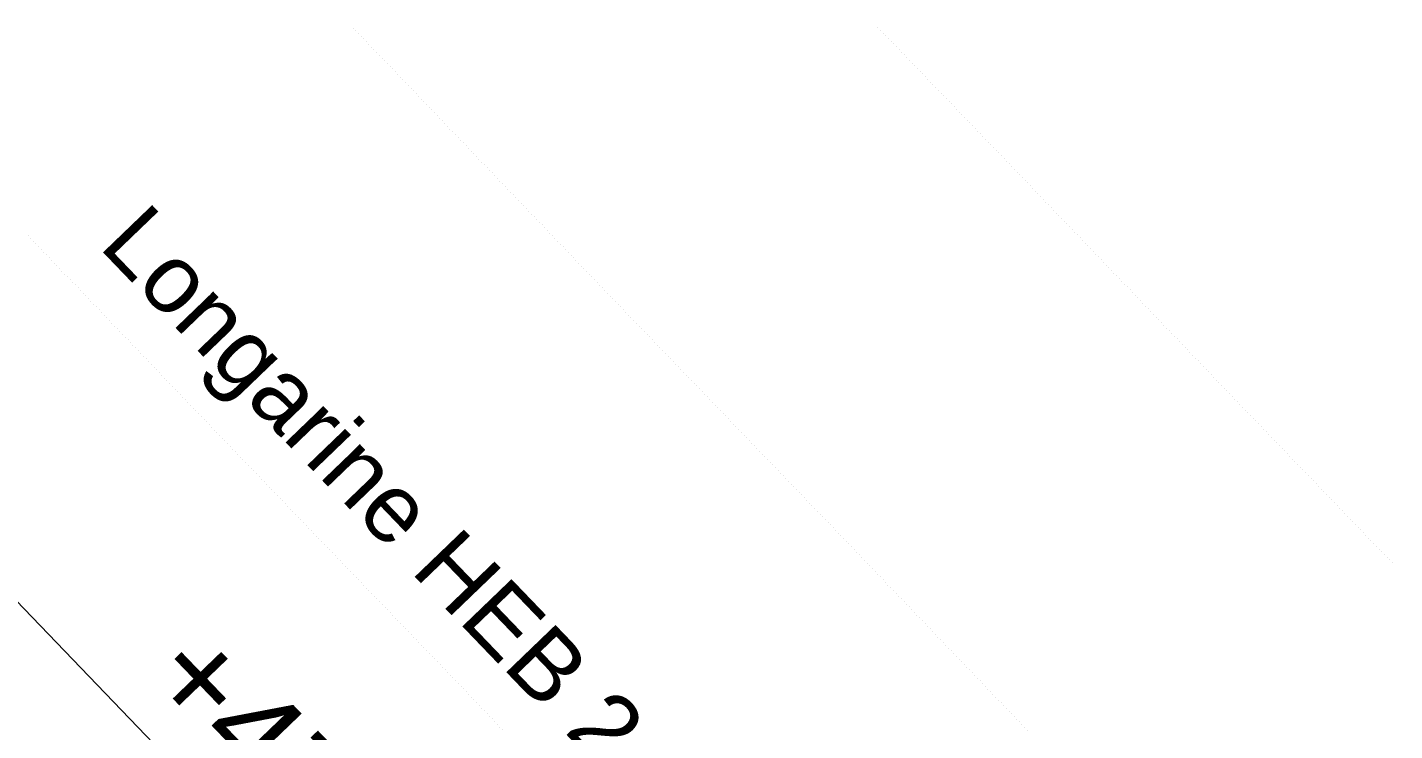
# Model space of a CAD drawing. Header units: metres. Extents: x 2687650.8 to 2687727.1, y 1234407.3 to 1234484.3.
# Drawn here: x 2687688.51 to 2687692.123, y 1234470.332 to 1234472.188 of the extents above; entities that cross this region are included whole.
import ezdxf

# ---------------------------------------------------------------- set-up
doc = ezdxf.new("R2010")
doc.units = ezdxf.units.M
doc.layers.add('PDF_E_Schnitte_1_50', color=7, linetype='Continuous', true_color=0x7f7f7f)
doc.layers.add('PDF_Ebene 2', color=7, linetype='Continuous')
doc.layers.add('PDF_Text', color=7, linetype='Continuous')
doc.styles.add('PDF Arial', font='arial.ttf')

# ---------------------------------------------------------------- blocks, each defined once
blk = doc.blocks.new('A$C1c84ec86')
at = {"layer": 'PDF_E_Schnitte_1_50', "lineweight": 18}
blk.add_lwpolyline([(1171.6, 3917.38), (1673.47, 3917.38), (1673.47, 3889.23)], dxfattribs=at)
at = {"layer": 'PDF_Ebene 2', "lineweight": 20}
for points in [[(1415.65, 4186.42), (1415.65, 4186.42)], [(1416.71, 4186.42), (1416.71, 4186.42)], [(1417.77, 4186.42), (1417.77, 4186.42)], [(1418.62, 4186.42), (1418.62, 4186.42)], [(1419.67, 4186.42), (1419.67, 4186.42)], [(1420.73, 4186.42), (1420.73, 4186.42)], [(1421.58, 4186.42), (1421.58, 4186.42)], [(1422.64, 4186.42), (1422.64, 4186.42)], [(1423.7, 4186.42), (1423.7, 4186.42)], [(1424.75, 4186.42), (1424.75, 4186.42)], [(1425.6, 4186.42), (1425.6, 4186.42)], [(1426.66, 4186.42), (1426.66, 4186.42)], [(1427.72, 4186.42), (1427.72, 4186.42)], [(1428.78, 4186.42), (1428.78, 4186.42)], [(1429.62, 4186.42), (1429.62, 4186.42)], [(1430.68, 4186.42), (1430.68, 4186.42)], [(1431.74, 4186.42), (1431.74, 4186.42)], [(1432.59, 4186.42), (1432.59, 4186.42)], [(1433.64, 4186.42), (1433.64, 4186.42)], [(1434.7, 4186.42), (1434.7, 4186.42)], [(1435.76, 4186.42), (1435.76, 4186.42)], [(1436.61, 4186.42), (1436.61, 4186.42)], [(1437.67, 4186.42), (1437.67, 4186.42)], [(1438.72, 4186.42), (1438.72, 4186.42)], [(1439.78, 4186.42), (1439.78, 4186.42)], [(1440.63, 4186.42), (1440.63, 4186.42)], [(1441.69, 4186.42), (1441.69, 4186.42)], [(1442.75, 4186.42), (1442.75, 4186.42)], [(1443.59, 4186.42), (1443.59, 4186.42)], [(1444.65, 4186.42), (1444.65, 4186.42)], [(1445.71, 4186.42), (1445.71, 4186.42)], [(1446.77, 4186.42), (1446.77, 4186.42)], [(1447.61, 4186.42), (1447.61, 4186.42)], [(1448.67, 4186.42), (1448.67, 4186.42)], [(1449.73, 4186.42), (1449.73, 4186.42)], [(1450.58, 4186.42), (1450.58, 4186.42)], [(1451.64, 4186.42), (1451.64, 4186.42)], [(1452.69, 4186.42), (1452.69, 4186.42)], [(1453.75, 4186.42), (1453.75, 4186.42)], [(1454.6, 4186.42), (1454.6, 4186.42)], [(1455.66, 4186.42), (1455.66, 4186.42)], [(1456.72, 4186.42), (1456.72, 4186.42)], [(1457.77, 4186.42), (1457.77, 4186.42)], [(1458.62, 4186.42), (1458.62, 4186.42)], [(1459.68, 4186.42), (1459.68, 4186.42)], [(1460.74, 4186.42), (1460.74, 4186.42)], [(1461.58, 4186.42), (1461.58, 4186.42)], [(1462.64, 4186.42), (1462.64, 4186.42)], [(1463.7, 4186.42), (1463.7, 4186.42)], [(1464.76, 4186.42), (1464.76, 4186.42)], [(1465.61, 4186.42), (1465.61, 4186.42)], [(1466.66, 4186.42), (1466.66, 4186.42)], [(1467.72, 4186.42), (1467.72, 4186.42)], [(1468.78, 4186.42), (1468.78, 4186.42)], [(1469.63, 4186.42), (1469.63, 4186.42)], [(1470.69, 4186.42), (1470.69, 4186.42)], [(1471.74, 4186.42), (1471.74, 4186.42)], [(1472.59, 4186.42), (1472.59, 4186.42)], [(1473.65, 4186.42), (1473.65, 4186.42)], [(1474.71, 4186.42), (1474.71, 4186.42)], [(1475.77, 4186.42), (1475.77, 4186.42)], [(1476.61, 4186.42), (1476.61, 4186.42)], [(1477.67, 4186.42), (1477.67, 4186.42)], [(1478.73, 4186.42), (1478.73, 4186.42)], [(1479.58, 4186.42), (1479.58, 4186.42)], [(1480.63, 4186.42), (1480.63, 4186.42)], [(1481.69, 4186.42), (1481.69, 4186.42)], [(1482.75, 4186.42), (1482.75, 4186.42)], [(1483.6, 4186.42), (1483.6, 4186.42)], [(1484.66, 4186.42), (1484.66, 4186.42)], [(1485.71, 4186.42), (1485.71, 4186.42)], [(1486.77, 4186.42), (1486.77, 4186.42)], [(1487.62, 4186.42), (1487.62, 4186.42)], [(1488.68, 4186.42), (1488.68, 4186.42)], [(1489.74, 4186.42), (1489.74, 4186.42)], [(1490.58, 4186.42), (1490.58, 4186.42)], [(1491.64, 4186.42), (1491.64, 4186.42)], [(1492.7, 4186.42), (1492.7, 4186.42)], [(1493.76, 4186.42), (1493.76, 4186.42)], [(1494.6, 4186.42), (1494.6, 4186.42)], [(1495.66, 4186.42), (1495.66, 4186.42)], [(1496.72, 4186.42), (1496.72, 4186.42)], [(1497.78, 4186.42), (1497.78, 4186.42)], [(1498.63, 4186.42), (1498.63, 4186.42)], [(1499.68, 4186.42), (1499.68, 4186.42)], [(1500.74, 4186.42), (1500.74, 4186.42)], [(1501.59, 4186.42), (1501.59, 4186.42)], [(1502.65, 4186.42), (1502.65, 4186.42)], [(1503.71, 4186.42), (1503.71, 4186.42)], [(1504.76, 4186.42), (1504.76, 4186.42)], [(1505.61, 4186.42), (1505.61, 4186.42)], [(1506.67, 4186.42), (1506.67, 4186.42)], [(1507.73, 4186.42), (1507.73, 4186.42)], [(1508.57, 4186.42), (1508.57, 4186.42)], [(1509.63, 4186.42), (1509.63, 4186.42)], [(1510.69, 4186.42), (1510.69, 4186.42)], [(1511.75, 4186.42), (1511.75, 4186.42)], [(1512.6, 4186.42), (1512.6, 4186.42)], [(1513.66, 4186.42), (1513.66, 4186.42)], [(1514.71, 4186.42), (1514.71, 4186.42)], [(1515.77, 4186.42), (1515.77, 4186.42)], [(1516.62, 4186.42), (1516.62, 4186.42)], [(1517.68, 4186.42), (1517.68, 4186.42)], [(1518.74, 4186.42), (1518.74, 4186.42)], [(1519.58, 4186.42), (1519.58, 4186.42)], [(1520.64, 4186.42), (1520.64, 4186.42)], [(1521.7, 4186.42), (1521.7, 4186.42)], [(1522.76, 4186.42), (1522.76, 4186.42)], [(1523.6, 4186.42), (1523.6, 4186.42)], [(1524.66, 4186.42), (1524.66, 4186.42)], [(1525.72, 4186.42), (1525.72, 4186.42)], [(1526.78, 4186.42), (1526.78, 4186.42)], [(1527.63, 4186.42), (1527.63, 4186.42)], [(1528.68, 4186.42), (1528.68, 4186.42)], [(1529.74, 4186.42), (1529.74, 4186.42)], [(1530.59, 4186.42), (1530.59, 4186.42)], [(1531.65, 4186.42), (1531.65, 4186.42)], [(1532.71, 4186.42), (1532.71, 4186.42)], [(1533.76, 4186.42), (1533.76, 4186.42)], [(1534.61, 4186.42), (1534.61, 4186.42)], [(1535.67, 4186.42), (1535.67, 4186.42)], [(1536.73, 4186.42), (1536.73, 4186.42)], [(1537.79, 4186.42), (1537.79, 4186.42)], [(1538.63, 4186.42), (1538.63, 4186.42)], [(1539.69, 4186.42), (1539.69, 4186.42)], [(1540.75, 4186.42), (1540.75, 4186.42)], [(1541.6, 4186.42), (1541.6, 4186.42)], [(1542.65, 4186.42), (1542.65, 4186.42)], [(1543.71, 4186.42), (1543.71, 4186.42)], [(1544.77, 4186.42), (1544.77, 4186.42)], [(1545.62, 4186.42), (1545.62, 4186.42)], [(1546.68, 4186.42), (1546.68, 4186.42)], [(1547.73, 4186.42), (1547.73, 4186.42)], [(1548.58, 4186.42), (1548.58, 4186.42)], [(1549.64, 4186.42), (1549.64, 4186.42)], [(1550.7, 4186.42), (1550.7, 4186.42)], [(1551.76, 4186.42), (1551.76, 4186.42)], [(1552.6, 4186.42), (1552.6, 4186.42)], [(1553.66, 4186.42), (1553.66, 4186.42)], [(1554.72, 4186.42), (1554.72, 4186.42)], [(1555.78, 4186.42), (1555.78, 4186.42)], [(1556.62, 4186.42), (1556.62, 4186.42)], [(1557.68, 4186.42), (1557.68, 4186.42)], [(1558.74, 4186.42), (1558.74, 4186.42)], [(1559.59, 4186.42), (1559.59, 4186.42)], [(1560.65, 4186.42), (1560.65, 4186.42)], [(1561.7, 4186.42), (1561.7, 4186.42)], [(1562.76, 4186.42), (1562.76, 4186.42)], [(1563.61, 4186.42), (1563.61, 4186.42)], [(1564.67, 4186.42), (1564.67, 4186.42)], [(1565.73, 4186.42), (1565.73, 4186.42)], [(1566.78, 4186.42), (1566.78, 4186.42)], [(1567.63, 4186.42), (1567.63, 4186.42)], [(1568.69, 4186.42), (1568.69, 4186.42)], [(1569.75, 4186.42), (1569.75, 4186.42)], [(1570.59, 4186.42), (1570.59, 4186.42)], [(1571.65, 4186.42), (1571.65, 4186.42)], [(1572.71, 4186.42), (1572.71, 4186.42)], [(1573.77, 4186.42), (1573.77, 4186.42)], [(1574.62, 4186.42), (1574.62, 4186.42)], [(1575.67, 4186.42), (1575.67, 4186.42)], [(1576.73, 4186.42), (1576.73, 4186.42)], [(1577.58, 4186.42), (1577.58, 4186.42)], [(1578.64, 4186.42), (1578.64, 4186.42)], [(1579.7, 4186.42), (1579.7, 4186.42)], [(1580.75, 4186.42), (1580.75, 4186.42)], [(1581.6, 4186.42), (1581.6, 4186.42)], [(1582.66, 4186.42), (1582.66, 4186.42)], [(1583.72, 4186.42), (1583.72, 4186.42)], [(1584.78, 4186.42), (1584.78, 4186.42)], [(1585.62, 4186.42), (1585.62, 4186.42)], [(1586.68, 4186.42), (1586.68, 4186.42)], [(1587.74, 4186.42), (1587.74, 4186.42)], [(1588.59, 4186.42), (1588.59, 4186.42)], [(1589.64, 4186.42), (1589.64, 4186.42)], [(1590.7, 4186.42), (1590.7, 4186.42)], [(1591.76, 4186.42), (1591.76, 4186.42)], [(1592.61, 4186.42), (1592.61, 4186.42)], [(1593.67, 4186.42), (1593.67, 4186.42)], [(1594.72, 4186.42), (1594.72, 4186.42)], [(1595.78, 4186.42), (1595.78, 4186.42)], [(1596.63, 4186.42), (1596.63, 4186.42)], [(1597.69, 4186.42), (1597.69, 4186.42)], [(1598.75, 4186.42), (1598.75, 4186.42)], [(1599.59, 4186.42), (1599.59, 4186.42)], [(1600.65, 4186.42), (1600.65, 4186.42)], [(1601.71, 4186.42), (1601.71, 4186.42)], [(1602.77, 4186.42), (1602.77, 4186.42)], [(1603.61, 4186.42), (1603.61, 4186.42)], [(1604.67, 4186.42), (1604.67, 4186.42)], [(1605.73, 4186.42), (1605.73, 4186.42)], [(1606.79, 4186.42), (1606.79, 4186.42)], [(1607.64, 4186.42), (1607.64, 4186.42)], [(1608.7, 4186.42), (1608.7, 4186.42)], [(1609.75, 4186.42), (1609.75, 4186.42)], [(1610.6, 4186.42), (1610.6, 4186.42)], [(1611.66, 4186.42), (1611.66, 4186.42)], [(1319.76, 4086.3), (1319.76, 4086.3)], [(1320.61, 4086.3), (1320.61, 4086.3)], [(1321.67, 4086.3), (1321.67, 4086.3)], [(1322.73, 4086.3), (1322.73, 4086.3)], [(1323.58, 4086.3), (1323.58, 4086.3)], [(1324.63, 4086.3), (1324.63, 4086.3)], [(1325.69, 4086.3), (1325.69, 4086.3)], [(1326.75, 4086.3), (1326.75, 4086.3)], [(1327.6, 4086.3), (1327.6, 4086.3)], [(1328.66, 4086.3), (1328.66, 4086.3)], [(1329.71, 4086.3), (1329.71, 4086.3)], [(1330.77, 4086.3), (1330.77, 4086.3)], [(1331.62, 4086.3), (1331.62, 4086.3)], [(1332.68, 4086.3), (1332.68, 4086.3)], [(1333.74, 4086.3), (1333.74, 4086.3)], [(1334.58, 4086.3), (1334.58, 4086.3)], [(1335.64, 4086.3), (1335.64, 4086.3)], [(1336.7, 4086.3), (1336.7, 4086.3)], [(1337.76, 4086.3), (1337.76, 4086.3)], [(1338.6, 4086.3), (1338.6, 4086.3)], [(1339.66, 4086.3), (1339.66, 4086.3)], [(1340.72, 4086.3), (1340.72, 4086.3)], [(1341.78, 4086.3), (1341.78, 4086.3)], [(1342.63, 4086.3), (1342.63, 4086.3)], [(1343.68, 4086.3), (1343.68, 4086.3)], [(1344.74, 4086.3), (1344.74, 4086.3)], [(1345.59, 4086.3), (1345.59, 4086.3)], [(1346.65, 4086.3), (1346.65, 4086.3)], [(1347.71, 4086.3), (1347.71, 4086.3)], [(1348.76, 4086.3), (1348.76, 4086.3)], [(1349.61, 4086.3), (1349.61, 4086.3)], [(1350.67, 4086.3), (1350.67, 4086.3)], [(1351.73, 4086.3), (1351.73, 4086.3)], [(1352.57, 4086.3), (1352.57, 4086.3)], [(1353.63, 4086.3), (1353.63, 4086.3)], [(1354.69, 4086.3), (1354.69, 4086.3)], [(1355.75, 4086.3), (1355.75, 4086.3)], [(1356.6, 4086.3), (1356.6, 4086.3)], [(1357.65, 4086.3), (1357.65, 4086.3)], [(1358.71, 4086.3), (1358.71, 4086.3)], [(1359.77, 4086.3), (1359.77, 4086.3)], [(1360.62, 4086.3), (1360.62, 4086.3)], [(1361.68, 4086.3), (1361.68, 4086.3)], [(1362.73, 4086.3), (1362.73, 4086.3)], [(1363.58, 4086.3), (1363.58, 4086.3)], [(1364.64, 4086.3), (1364.64, 4086.3)], [(1365.7, 4086.3), (1365.7, 4086.3)], [(1366.76, 4086.3), (1366.76, 4086.3)], [(1367.6, 4086.3), (1367.6, 4086.3)], [(1368.66, 4086.3), (1368.66, 4086.3)], [(1369.72, 4086.3), (1369.72, 4086.3)], [(1370.78, 4086.3), (1370.78, 4086.3)], [(1371.62, 4086.3), (1371.62, 4086.3)], [(1372.68, 4086.3), (1372.68, 4086.3)], [(1373.74, 4086.3), (1373.74, 4086.3)], [(1374.59, 4086.3), (1374.59, 4086.3)], [(1375.65, 4086.3), (1375.65, 4086.3)], [(1376.7, 4086.3), (1376.7, 4086.3)], [(1377.76, 4086.3), (1377.76, 4086.3)], [(1378.61, 4086.3), (1378.61, 4086.3)], [(1379.67, 4086.3), (1379.67, 4086.3)], [(1380.73, 4086.3), (1380.73, 4086.3)], [(1381.57, 4086.3), (1381.57, 4086.3)], [(1382.63, 4086.3), (1382.63, 4086.3)], [(1383.69, 4086.3), (1383.69, 4086.3)], [(1384.75, 4086.3), (1384.75, 4086.3)], [(1385.59, 4086.3), (1385.59, 4086.3)], [(1386.65, 4086.3), (1386.65, 4086.3)], [(1387.71, 4086.3), (1387.71, 4086.3)], [(1388.77, 4086.3), (1388.77, 4086.3)], [(1389.62, 4086.3), (1389.62, 4086.3)], [(1390.67, 4086.3), (1390.67, 4086.3)], [(1391.73, 4086.3), (1391.73, 4086.3)], [(1392.58, 4086.3), (1392.58, 4086.3)], [(1393.64, 4086.3), (1393.64, 4086.3)], [(1394.7, 4086.3), (1394.7, 4086.3)], [(1395.75, 4086.3), (1395.75, 4086.3)], [(1396.6, 4086.3), (1396.6, 4086.3)], [(1397.66, 4086.3), (1397.66, 4086.3)], [(1398.72, 4086.3), (1398.72, 4086.3)], [(1399.78, 4086.3), (1399.78, 4086.3)], [(1400.62, 4086.3), (1400.62, 4086.3)], [(1401.68, 4086.3), (1401.68, 4086.3)], [(1402.74, 4086.3), (1402.74, 4086.3)], [(1403.59, 4086.3), (1403.59, 4086.3)], [(1404.64, 4086.3), (1404.64, 4086.3)], [(1405.7, 4086.3), (1405.7, 4086.3)], [(1406.76, 4086.3), (1406.76, 4086.3)], [(1407.61, 4086.3), (1407.61, 4086.3)], [(1408.67, 4086.3), (1408.67, 4086.3)], [(1409.72, 4086.3), (1409.72, 4086.3)], [(1410.57, 4086.3), (1410.57, 4086.3)], [(1411.63, 4086.3), (1411.63, 4086.3)], [(1412.69, 4086.3), (1412.69, 4086.3)], [(1413.75, 4086.3), (1413.75, 4086.3)], [(1414.59, 4086.3), (1414.59, 4086.3)], [(1415.65, 4086.3), (1415.65, 4086.3)], [(1416.71, 4086.3), (1416.71, 4086.3)], [(1417.77, 4086.3), (1417.77, 4086.3)], [(1418.62, 4086.3), (1418.62, 4086.3)], [(1419.67, 4086.3), (1419.67, 4086.3)], [(1420.73, 4086.3), (1420.73, 4086.3)], [(1421.58, 4086.3), (1421.58, 4086.3)], [(1422.64, 4086.3), (1422.64, 4086.3)], [(1423.7, 4086.3), (1423.7, 4086.3)], [(1424.75, 4086.3), (1424.75, 4086.3)], [(1425.6, 4086.3), (1425.6, 4086.3)], [(1426.66, 4086.3), (1426.66, 4086.3)], [(1427.72, 4086.3), (1427.72, 4086.3)], [(1428.78, 4086.3), (1428.78, 4086.3)], [(1429.62, 4086.3), (1429.62, 4086.3)], [(1430.68, 4086.3), (1430.68, 4086.3)], [(1431.74, 4086.3), (1431.74, 4086.3)], [(1432.59, 4086.3), (1432.59, 4086.3)], [(1433.64, 4086.3), (1433.64, 4086.3)], [(1434.7, 4086.3), (1434.7, 4086.3)], [(1435.76, 4086.3), (1435.76, 4086.3)], [(1436.61, 4086.3), (1436.61, 4086.3)], [(1437.67, 4086.3), (1437.67, 4086.3)], [(1438.72, 4086.3), (1438.72, 4086.3)], [(1439.78, 4086.3), (1439.78, 4086.3)], [(1440.63, 4086.3), (1440.63, 4086.3)], [(1441.69, 4086.3), (1441.69, 4086.3)], [(1442.75, 4086.3), (1442.75, 4086.3)], [(1443.59, 4086.3), (1443.59, 4086.3)], [(1444.65, 4086.3), (1444.65, 4086.3)], [(1445.71, 4086.3), (1445.71, 4086.3)], [(1446.77, 4086.3), (1446.77, 4086.3)], [(1447.61, 4086.3), (1447.61, 4086.3)], [(1448.67, 4086.3), (1448.67, 4086.3)], [(1449.73, 4086.3), (1449.73, 4086.3)], [(1450.58, 4086.3), (1450.58, 4086.3)], [(1451.64, 4086.3), (1451.64, 4086.3)], [(1452.69, 4086.3), (1452.69, 4086.3)], [(1453.75, 4086.3), (1453.75, 4086.3)], [(1454.6, 4086.3), (1454.6, 4086.3)], [(1455.66, 4086.3), (1455.66, 4086.3)], [(1456.72, 4086.3), (1456.72, 4086.3)], [(1457.77, 4086.3), (1457.77, 4086.3)], [(1458.62, 4086.3), (1458.62, 4086.3)], [(1459.68, 4086.3), (1459.68, 4086.3)], [(1460.74, 4086.3), (1460.74, 4086.3)], [(1461.58, 4086.3), (1461.58, 4086.3)], [(1462.64, 4086.3), (1462.64, 4086.3)], [(1463.7, 4086.3), (1463.7, 4086.3)], [(1464.76, 4086.3), (1464.76, 4086.3)], [(1465.61, 4086.3), (1465.61, 4086.3)], [(1466.66, 4086.3), (1466.66, 4086.3)], [(1467.72, 4086.3), (1467.72, 4086.3)], [(1468.78, 4086.3), (1468.78, 4086.3)], [(1469.63, 4086.3), (1469.63, 4086.3)], [(1470.69, 4086.3), (1470.69, 4086.3)], [(1471.74, 4086.3), (1471.74, 4086.3)], [(1472.59, 4086.3), (1472.59, 4086.3)], [(1473.65, 4086.3), (1473.65, 4086.3)], [(1474.71, 4086.3), (1474.71, 4086.3)], [(1475.77, 4086.3), (1475.77, 4086.3)], [(1476.61, 4086.3), (1476.61, 4086.3)], [(1477.67, 4086.3), (1477.67, 4086.3)], [(1478.73, 4086.3), (1478.73, 4086.3)], [(1479.58, 4086.3), (1479.58, 4086.3)], [(1480.63, 4086.3), (1480.63, 4086.3)], [(1481.69, 4086.3), (1481.69, 4086.3)], [(1482.75, 4086.3), (1482.75, 4086.3)], [(1483.6, 4086.3), (1483.6, 4086.3)], [(1484.66, 4086.3), (1484.66, 4086.3)], [(1485.71, 4086.3), (1485.71, 4086.3)], [(1486.77, 4086.3), (1486.77, 4086.3)], [(1487.62, 4086.3), (1487.62, 4086.3)], [(1488.68, 4086.3), (1488.68, 4086.3)], [(1489.74, 4086.3), (1489.74, 4086.3)], [(1490.58, 4086.3), (1490.58, 4086.3)], [(1491.64, 4086.3), (1491.64, 4086.3)], [(1492.7, 4086.3), (1492.7, 4086.3)], [(1493.76, 4086.3), (1493.76, 4086.3)], [(1494.6, 4086.3), (1494.6, 4086.3)], [(1495.66, 4086.3), (1495.66, 4086.3)], [(1496.72, 4086.3), (1496.72, 4086.3)], [(1497.78, 4086.3), (1497.78, 4086.3)], [(1498.63, 4086.3), (1498.63, 4086.3)], [(1499.68, 4086.3), (1499.68, 4086.3)], [(1500.74, 4086.3), (1500.74, 4086.3)], [(1501.59, 4086.3), (1501.59, 4086.3)], [(1502.65, 4086.3), (1502.65, 4086.3)], [(1503.71, 4086.3), (1503.71, 4086.3)], [(1504.76, 4086.3), (1504.76, 4086.3)], [(1505.61, 4086.3), (1505.61, 4086.3)], [(1506.67, 4086.3), (1506.67, 4086.3)], [(1507.73, 4086.3), (1507.73, 4086.3)], [(1508.57, 4086.3), (1508.57, 4086.3)], [(1509.63, 4086.3), (1509.63, 4086.3)], [(1510.69, 4086.3), (1510.69, 4086.3)], [(1511.75, 4086.3), (1511.75, 4086.3)], [(1512.6, 4086.3), (1512.6, 4086.3)], [(1513.66, 4086.3), (1513.66, 4086.3)], [(1514.71, 4086.3), (1514.71, 4086.3)], [(1515.77, 4086.3), (1515.77, 4086.3)], [(1516.62, 4086.3), (1516.62, 4086.3)], [(1517.68, 4086.3), (1517.68, 4086.3)], [(1518.74, 4086.3), (1518.74, 4086.3)], [(1519.58, 4086.3), (1519.58, 4086.3)], [(1520.64, 4086.3), (1520.64, 4086.3)], [(1521.7, 4086.3), (1521.7, 4086.3)], [(1522.76, 4086.3), (1522.76, 4086.3)], [(1523.6, 4086.3), (1523.6, 4086.3)], [(1524.66, 4086.3), (1524.66, 4086.3)], [(1525.72, 4086.3), (1525.72, 4086.3)], [(1526.78, 4086.3), (1526.78, 4086.3)], [(1527.63, 4086.3), (1527.63, 4086.3)], [(1528.68, 4086.3), (1528.68, 4086.3)], [(1529.74, 4086.3), (1529.74, 4086.3)], [(1530.59, 4086.3), (1530.59, 4086.3)], [(1531.65, 4086.3), (1531.65, 4086.3)], [(1532.71, 4086.3), (1532.71, 4086.3)], [(1533.76, 4086.3), (1533.76, 4086.3)], [(1534.61, 4086.3), (1534.61, 4086.3)], [(1535.67, 4086.3), (1535.67, 4086.3)], [(1536.73, 4086.3), (1536.73, 4086.3)], [(1537.79, 4086.3), (1537.79, 4086.3)], [(1538.63, 4086.3), (1538.63, 4086.3)], [(1539.69, 4086.3), (1539.69, 4086.3)], [(1540.75, 4086.3), (1540.75, 4086.3)], [(1541.6, 4086.3), (1541.6, 4086.3)], [(1542.65, 4086.3), (1542.65, 4086.3)], [(1543.71, 4086.3), (1543.71, 4086.3)], [(1544.77, 4086.3), (1544.77, 4086.3)], [(1545.62, 4086.3), (1545.62, 4086.3)], [(1546.68, 4086.3), (1546.68, 4086.3)], [(1547.73, 4086.3), (1547.73, 4086.3)], [(1548.58, 4086.3), (1548.58, 4086.3)], [(1549.64, 4086.3), (1549.64, 4086.3)], [(1550.7, 4086.3), (1550.7, 4086.3)], [(1551.76, 4086.3), (1551.76, 4086.3)], [(1552.6, 4086.3), (1552.6, 4086.3)], [(1553.66, 4086.3), (1553.66, 4086.3)], [(1554.72, 4086.3), (1554.72, 4086.3)], [(1555.78, 4086.3), (1555.78, 4086.3)], [(1556.62, 4086.3), (1556.62, 4086.3)], [(1557.68, 4086.3), (1557.68, 4086.3)], [(1558.74, 4086.3), (1558.74, 4086.3)], [(1559.59, 4086.3), (1559.59, 4086.3)], [(1560.65, 4086.3), (1560.65, 4086.3)], [(1561.7, 4086.3), (1561.7, 4086.3)], [(1562.76, 4086.3), (1562.76, 4086.3)], [(1563.61, 4086.3), (1563.61, 4086.3)], [(1564.67, 4086.3), (1564.67, 4086.3)], [(1565.73, 4086.3), (1565.73, 4086.3)], [(1566.78, 4086.3), (1566.78, 4086.3)], [(1567.63, 4086.3), (1567.63, 4086.3)], [(1568.69, 4086.3), (1568.69, 4086.3)], [(1569.75, 4086.3), (1569.75, 4086.3)], [(1570.59, 4086.3), (1570.59, 4086.3)], [(1571.65, 4086.3), (1571.65, 4086.3)], [(1572.71, 4086.3), (1572.71, 4086.3)], [(1573.77, 4086.3), (1573.77, 4086.3)], [(1574.62, 4086.3), (1574.62, 4086.3)], [(1575.67, 4086.3), (1575.67, 4086.3)], [(1576.73, 4086.3), (1576.73, 4086.3)], [(1299.66, 3986.39), (1299.66, 3986.39)], [(1300.71, 3986.39), (1300.71, 3986.39)], [(1301.77, 3986.39), (1301.77, 3986.39)], [(1302.62, 3986.39), (1302.62, 3986.39)], [(1303.68, 3986.39), (1303.68, 3986.39)], [(1304.74, 3986.39), (1304.74, 3986.39)], [(1305.58, 3986.39), (1305.58, 3986.39)], [(1306.64, 3986.39), (1306.64, 3986.39)], [(1307.7, 3986.39), (1307.7, 3986.39)], [(1308.76, 3986.39), (1308.76, 3986.39)], [(1309.6, 3986.39), (1309.6, 3986.39)], [(1310.66, 3986.39), (1310.66, 3986.39)], [(1311.72, 3986.39), (1311.72, 3986.39)], [(1312.57, 3986.39), (1312.57, 3986.39)], [(1313.63, 3986.39), (1313.63, 3986.39)], [(1314.68, 3986.39), (1314.68, 3986.39)], [(1315.74, 3986.39), (1315.74, 3986.39)], [(1316.59, 3986.39), (1316.59, 3986.39)], [(1317.65, 3986.39), (1317.65, 3986.39)], [(1318.71, 3986.39), (1318.71, 3986.39)], [(1319.76, 3986.39), (1319.76, 3986.39)], [(1320.61, 3986.39), (1320.61, 3986.39)], [(1321.67, 3986.39), (1321.67, 3986.39)], [(1322.73, 3986.39), (1322.73, 3986.39)], [(1323.58, 3986.39), (1323.58, 3986.39)], [(1324.63, 3986.39), (1324.63, 3986.39)], [(1325.69, 3986.39), (1325.69, 3986.39)], [(1326.75, 3986.39), (1326.75, 3986.39)], [(1327.6, 3986.39), (1327.6, 3986.39)], [(1328.66, 3986.39), (1328.66, 3986.39)], [(1329.71, 3986.39), (1329.71, 3986.39)], [(1330.77, 3986.39), (1330.77, 3986.39)], [(1331.62, 3986.39), (1331.62, 3986.39)], [(1332.68, 3986.39), (1332.68, 3986.39)], [(1333.74, 3986.39), (1333.74, 3986.39)], [(1334.58, 3986.39), (1334.58, 3986.39)], [(1335.64, 3986.39), (1335.64, 3986.39)], [(1336.7, 3986.39), (1336.7, 3986.39)], [(1337.76, 3986.39), (1337.76, 3986.39)], [(1338.6, 3986.39), (1338.6, 3986.39)], [(1339.66, 3986.39), (1339.66, 3986.39)], [(1340.72, 3986.39), (1340.72, 3986.39)], [(1341.78, 3986.39), (1341.78, 3986.39)], [(1342.63, 3986.39), (1342.63, 3986.39)], [(1343.68, 3986.39), (1343.68, 3986.39)], [(1344.74, 3986.39), (1344.74, 3986.39)], [(1345.59, 3986.39), (1345.59, 3986.39)], [(1346.65, 3986.39), (1346.65, 3986.39)], [(1347.71, 3986.39), (1347.71, 3986.39)], [(1348.76, 3986.39), (1348.76, 3986.39)], [(1349.61, 3986.39), (1349.61, 3986.39)], [(1350.67, 3986.39), (1350.67, 3986.39)], [(1351.73, 3986.39), (1351.73, 3986.39)], [(1352.57, 3986.39), (1352.57, 3986.39)], [(1353.63, 3986.39), (1353.63, 3986.39)], [(1354.69, 3986.39), (1354.69, 3986.39)], [(1355.75, 3986.39), (1355.75, 3986.39)], [(1356.6, 3986.39), (1356.6, 3986.39)], [(1357.65, 3986.39), (1357.65, 3986.39)], [(1358.71, 3986.39), (1358.71, 3986.39)], [(1359.77, 3986.39), (1359.77, 3986.39)], [(1360.62, 3986.39), (1360.62, 3986.39)], [(1361.68, 3986.39), (1361.68, 3986.39)], [(1362.73, 3986.39), (1362.73, 3986.39)], [(1363.58, 3986.39), (1363.58, 3986.39)], [(1364.64, 3986.39), (1364.64, 3986.39)], [(1365.7, 3986.39), (1365.7, 3986.39)], [(1366.76, 3986.39), (1366.76, 3986.39)], [(1367.6, 3986.39), (1367.6, 3986.39)], [(1368.66, 3986.39), (1368.66, 3986.39)], [(1369.72, 3986.39), (1369.72, 3986.39)], [(1370.78, 3986.39), (1370.78, 3986.39)], [(1371.62, 3986.39), (1371.62, 3986.39)], [(1372.68, 3986.39), (1372.68, 3986.39)], [(1373.74, 3986.39), (1373.74, 3986.39)], [(1374.59, 3986.39), (1374.59, 3986.39)], [(1375.65, 3986.39), (1375.65, 3986.39)], [(1376.7, 3986.39), (1376.7, 3986.39)], [(1377.76, 3986.39), (1377.76, 3986.39)], [(1378.61, 3986.39), (1378.61, 3986.39)], [(1379.67, 3986.39), (1379.67, 3986.39)], [(1380.73, 3986.39), (1380.73, 3986.39)], [(1381.57, 3986.39), (1381.57, 3986.39)], [(1382.63, 3986.39), (1382.63, 3986.39)], [(1383.69, 3986.39), (1383.69, 3986.39)], [(1384.75, 3986.39), (1384.75, 3986.39)], [(1385.59, 3986.39), (1385.59, 3986.39)], [(1386.65, 3986.39), (1386.65, 3986.39)], [(1387.71, 3986.39), (1387.71, 3986.39)], [(1388.77, 3986.39), (1388.77, 3986.39)], [(1389.62, 3986.39), (1389.62, 3986.39)], [(1390.67, 3986.39), (1390.67, 3986.39)], [(1391.73, 3986.39), (1391.73, 3986.39)], [(1392.58, 3986.39), (1392.58, 3986.39)], [(1393.64, 3986.39), (1393.64, 3986.39)], [(1394.7, 3986.39), (1394.7, 3986.39)], [(1395.75, 3986.39), (1395.75, 3986.39)], [(1396.6, 3986.39), (1396.6, 3986.39)], [(1397.66, 3986.39), (1397.66, 3986.39)], [(1398.72, 3986.39), (1398.72, 3986.39)], [(1399.78, 3986.39), (1399.78, 3986.39)], [(1400.62, 3986.39), (1400.62, 3986.39)], [(1401.68, 3986.39), (1401.68, 3986.39)], [(1402.74, 3986.39), (1402.74, 3986.39)], [(1403.59, 3986.39), (1403.59, 3986.39)], [(1404.64, 3986.39), (1404.64, 3986.39)], [(1405.7, 3986.39), (1405.7, 3986.39)], [(1406.76, 3986.39), (1406.76, 3986.39)], [(1407.61, 3986.39), (1407.61, 3986.39)], [(1408.67, 3986.39), (1408.67, 3986.39)], [(1409.72, 3986.39), (1409.72, 3986.39)], [(1410.57, 3986.39), (1410.57, 3986.39)], [(1411.63, 3986.39), (1411.63, 3986.39)], [(1412.69, 3986.39), (1412.69, 3986.39)], [(1413.75, 3986.39), (1413.75, 3986.39)], [(1414.59, 3986.39), (1414.59, 3986.39)], [(1415.65, 3986.39), (1415.65, 3986.39)], [(1416.71, 3986.39), (1416.71, 3986.39)], [(1417.77, 3986.39), (1417.77, 3986.39)], [(1418.62, 3986.39), (1418.62, 3986.39)], [(1419.67, 3986.39), (1419.67, 3986.39)], [(1420.73, 3986.39), (1420.73, 3986.39)], [(1421.58, 3986.39), (1421.58, 3986.39)], [(1422.64, 3986.39), (1422.64, 3986.39)], [(1423.7, 3986.39), (1423.7, 3986.39)], [(1424.75, 3986.39), (1424.75, 3986.39)], [(1425.6, 3986.39), (1425.6, 3986.39)], [(1426.66, 3986.39), (1426.66, 3986.39)], [(1427.72, 3986.39), (1427.72, 3986.39)], [(1428.78, 3986.39), (1428.78, 3986.39)], [(1429.62, 3986.39), (1429.62, 3986.39)], [(1430.68, 3986.39), (1430.68, 3986.39)], [(1431.74, 3986.39), (1431.74, 3986.39)], [(1432.59, 3986.39), (1432.59, 3986.39)], [(1433.64, 3986.39), (1433.64, 3986.39)], [(1434.7, 3986.39), (1434.7, 3986.39)], [(1435.76, 3986.39), (1435.76, 3986.39)], [(1436.61, 3986.39), (1436.61, 3986.39)], [(1437.67, 3986.39), (1437.67, 3986.39)], [(1438.72, 3986.39), (1438.72, 3986.39)], [(1439.78, 3986.39), (1439.78, 3986.39)], [(1440.63, 3986.39), (1440.63, 3986.39)], [(1441.69, 3986.39), (1441.69, 3986.39)], [(1442.75, 3986.39), (1442.75, 3986.39)], [(1443.59, 3986.39), (1443.59, 3986.39)], [(1444.65, 3986.39), (1444.65, 3986.39)], [(1445.71, 3986.39), (1445.71, 3986.39)], [(1446.77, 3986.39), (1446.77, 3986.39)], [(1447.61, 3986.39), (1447.61, 3986.39)], [(1448.67, 3986.39), (1448.67, 3986.39)], [(1449.73, 3986.39), (1449.73, 3986.39)], [(1450.58, 3986.39), (1450.58, 3986.39)], [(1451.64, 3986.39), (1451.64, 3986.39)], [(1452.69, 3986.39), (1452.69, 3986.39)], [(1453.75, 3986.39), (1453.75, 3986.39)], [(1454.6, 3986.39), (1454.6, 3986.39)], [(1455.66, 3986.39), (1455.66, 3986.39)], [(1456.72, 3986.39), (1456.72, 3986.39)], [(1457.77, 3986.39), (1457.77, 3986.39)], [(1458.62, 3986.39), (1458.62, 3986.39)], [(1459.68, 3986.39), (1459.68, 3986.39)], [(1460.74, 3986.39), (1460.74, 3986.39)], [(1461.58, 3986.39), (1461.58, 3986.39)], [(1462.64, 3986.39), (1462.64, 3986.39)], [(1463.7, 3986.39), (1463.7, 3986.39)], [(1464.76, 3986.39), (1464.76, 3986.39)], [(1465.61, 3986.39), (1465.61, 3986.39)], [(1466.66, 3986.39), (1466.66, 3986.39)], [(1467.72, 3986.39), (1467.72, 3986.39)], [(1468.78, 3986.39), (1468.78, 3986.39)], [(1469.63, 3986.39), (1469.63, 3986.39)], [(1470.69, 3986.39), (1470.69, 3986.39)], [(1471.74, 3986.39), (1471.74, 3986.39)], [(1472.59, 3986.39), (1472.59, 3986.39)], [(1473.65, 3986.39), (1473.65, 3986.39)], [(1474.71, 3986.39), (1474.71, 3986.39)], [(1475.77, 3986.39), (1475.77, 3986.39)], [(1476.61, 3986.39), (1476.61, 3986.39)], [(1477.67, 3986.39), (1477.67, 3986.39)], [(1478.73, 3986.39), (1478.73, 3986.39)], [(1479.58, 3986.39), (1479.58, 3986.39)], [(1480.63, 3986.39), (1480.63, 3986.39)]]:
    blk.add_lwpolyline(points, dxfattribs=at)
at = {"layer": 'PDF_Text', "attachment_point": 7, "style": 'PDF Arial'}
for s, insert, char_height in [('Schnitt B-B 1:50', (1292.88, 4305.96), 50.0002), ('Longarine HEB 240 (S355)', (1314.47, 3992.22), 18.0015), ('+478.31', (1405.28, 3925.72), 25.001)]:
    blk.add_mtext(s, dxfattribs=dict(at, insert=insert, char_height=char_height))

msp = doc.modelspace()

# ---------------------------------------------------------------- block references
at = {"xscale": 0.01, "yscale": 0.01, "zscale": 0.01, "rotation": 313.8734409291175}
msp.add_blockref('A$C1c84ec86', (2687650.7677, 1234453.3784), dxfattribs=at)

doc.saveas('drawing.dxf')
